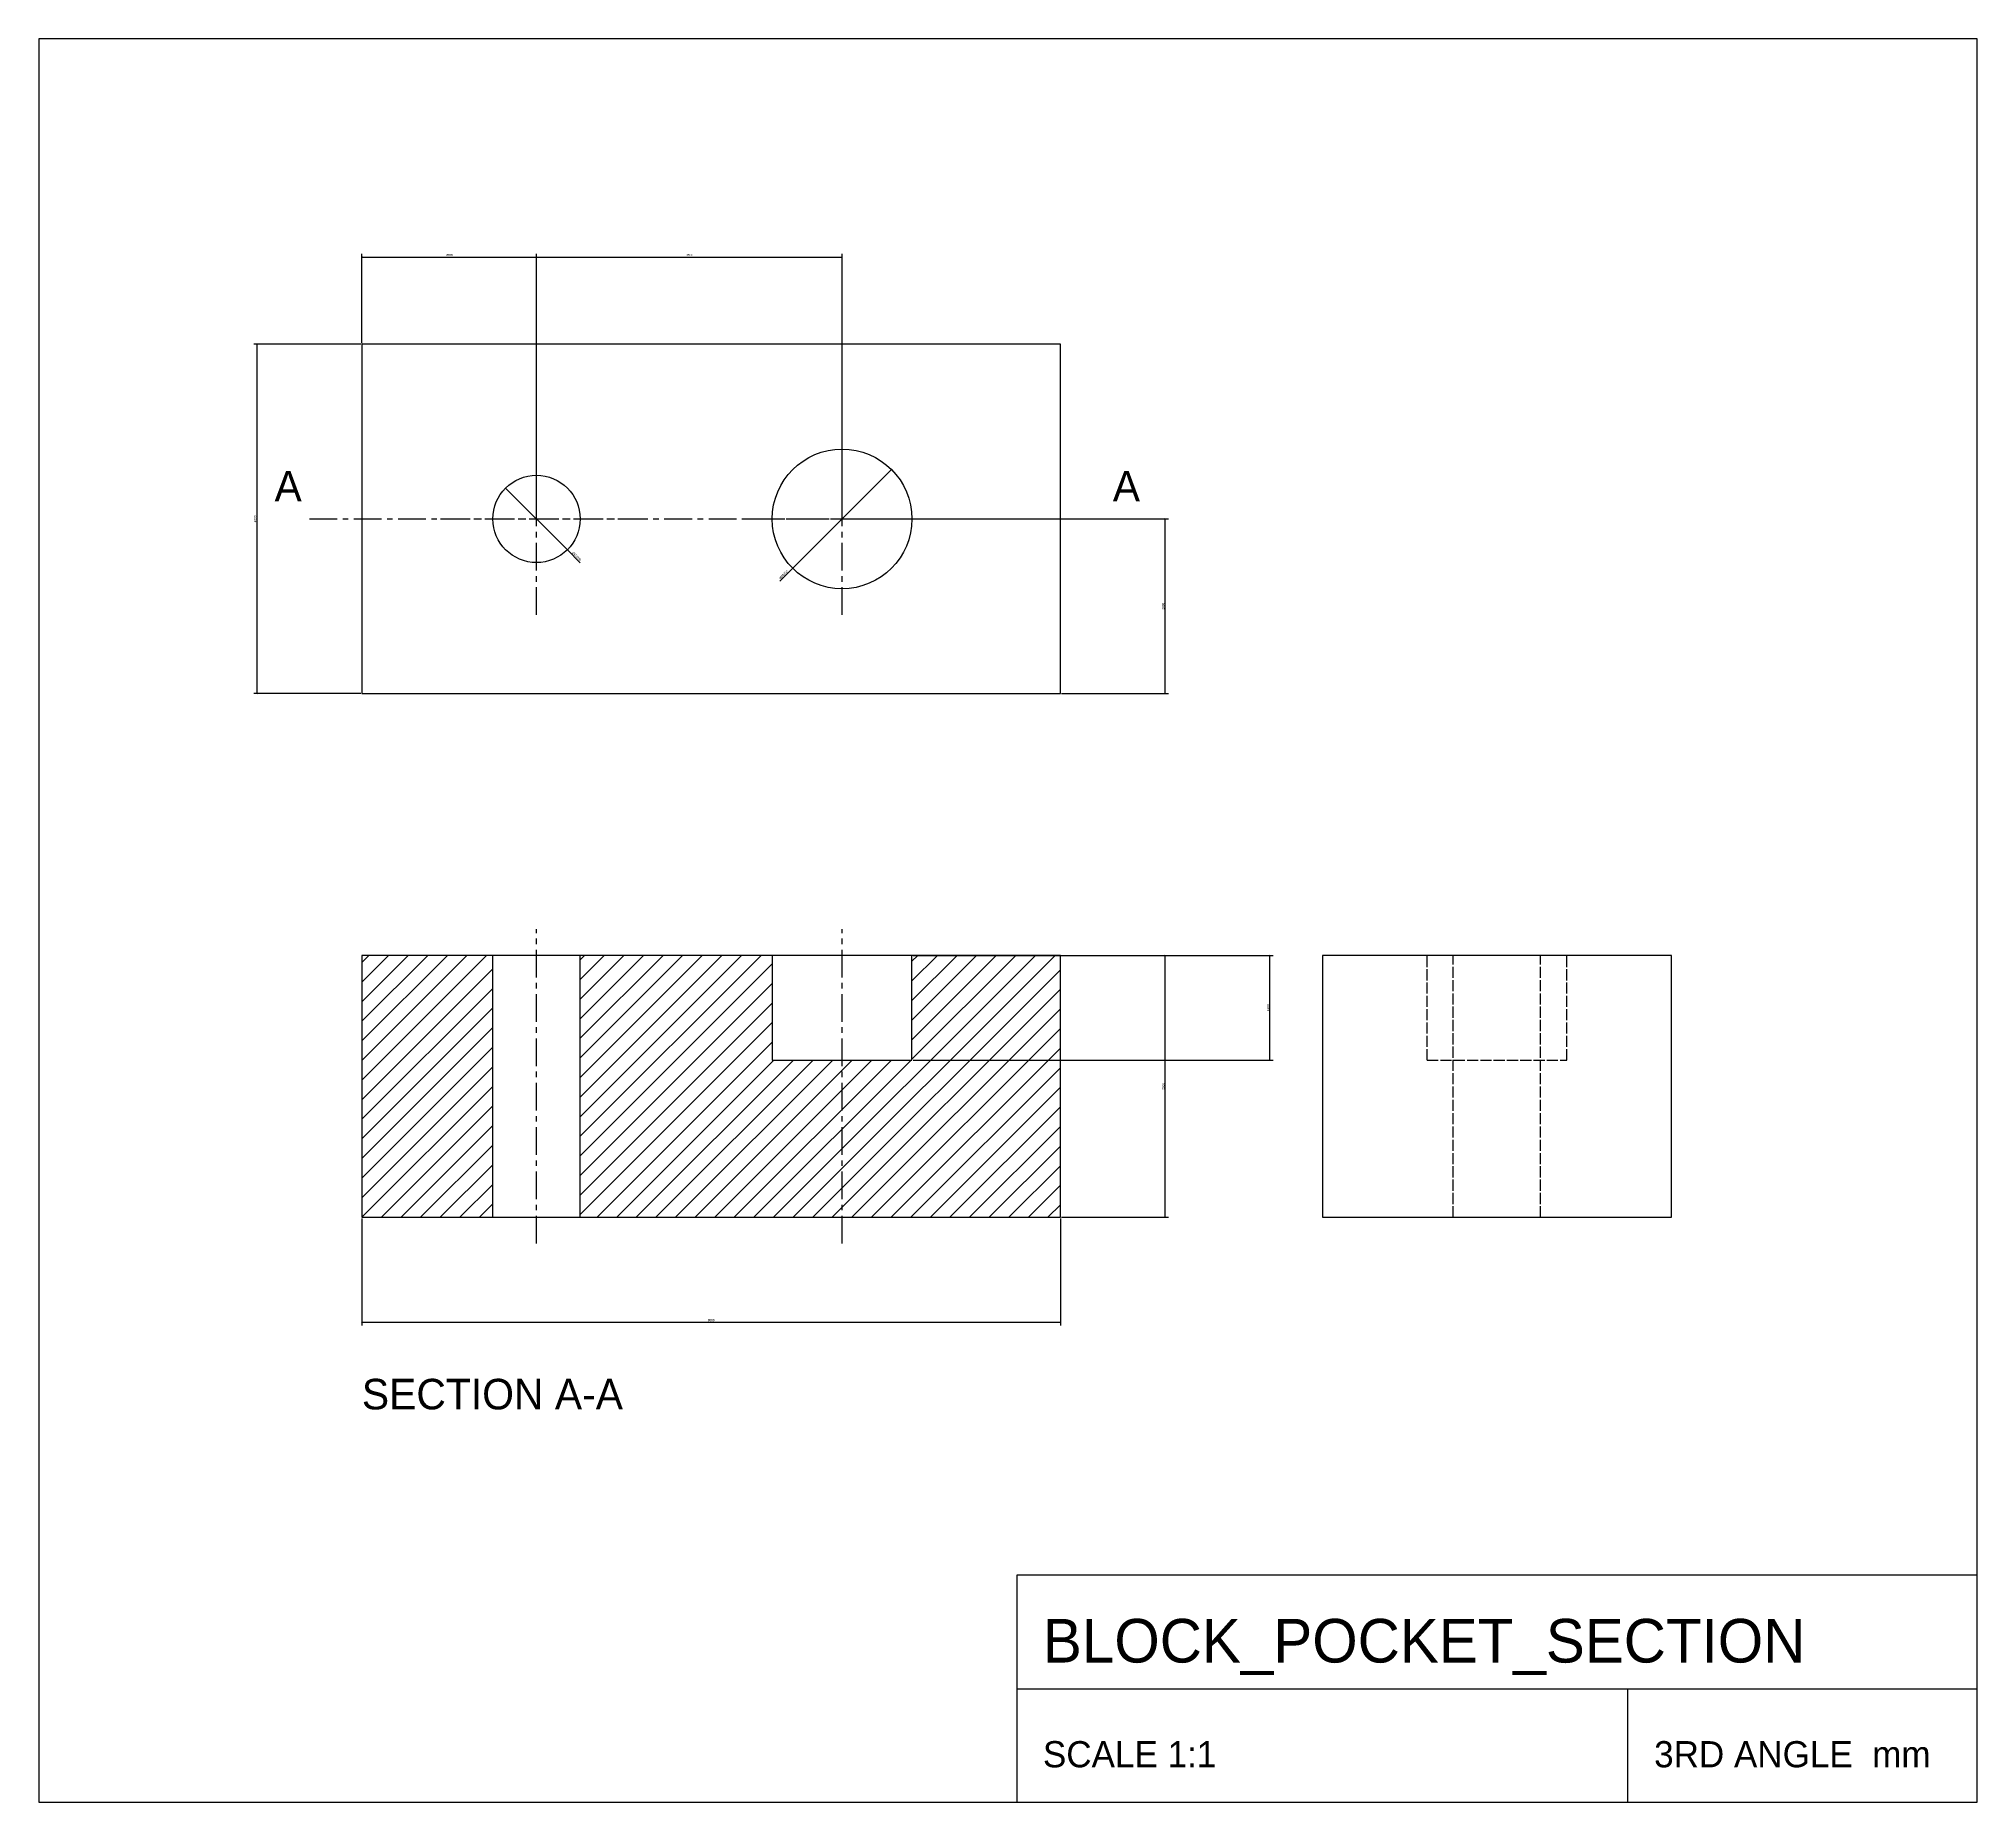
# Model space of a CAD drawing. Header units: millimetres. Extents: x -37 to 185, y -67 to 135.
import ezdxf

# ---------------------------------------------------------------- set-up
doc = ezdxf.new("R2010")
doc.units = ezdxf.units.MM
doc.linetypes.add('CENTER', pattern=[5.08, 3.175, -0.635, 0.635, -0.635])
doc.linetypes.add('DASHED', pattern=[1.524, 1.27, -0.254])
for name, color, linetype in [('CENTER', 1, 'CENTER'), ('DIM', 4, 'CONTINUOUS'), ('HATCH', 8, 'CONTINUOUS'), ('HIDDEN', 3, 'DASHED'), ('OUTLINE', 7, 'CONTINUOUS'), ('TEXT', 2, 'CONTINUOUS'), ('TITLE', 8, 'CONTINUOUS')]:
    doc.layers.add(name, color=color, linetype=linetype)
doc.styles.add('OpenSansCondensed-Light', font='OpenSansCondensed-Light.ttf')
doc.dimstyles.new('EZDXF', dxfattribs={"dimtxt": 0.25, "dimasz": 0.175, "dimexe": 0.375, "dimexo": 0.125, "dimgap": 0.1, "dimtad": 1, "dimlfac": 100, "dimzin": 12, "dimdsep": 46, "dimtxsty": 'OpenSansCondensed-Light', "dimblk": 'ARCHTICK', "dimcen": 2.5, "dimazin": 3, "dimtfac": 0.5, "dimtmove": 2, "dimatfit": 3})

# ---------------------------------------------------------------- blocks, each defined once
blk = doc.blocks.new('_ARCHTICK')
at = {"color": 0, "linetype": 'BYBLOCK', "const_width": 0.15}
blk.add_lwpolyline([(-0.5, -0.5), (0.5, 0.5)], dxfattribs=at)

msp = doc.modelspace()

# ---------------------------------------------------------------- hatches: boundary and pattern name
at = {"layer": 'HATCH'}
h = msp.add_hatch(dxfattribs=at)
h.set_pattern_fill('ANSI31', scale=0.5)
h.paths.add_polyline_path([(0, 0), (15, 0), (15, 30), (0, 30)])
h = msp.add_hatch(dxfattribs=at)
h.set_pattern_fill('ANSI31', scale=0.5)
h.paths.add_polyline_path([(25, 0), (80, 0), (80, 30), (63, 30), (63, 18), (47, 18), (47, 30), (25, 30)])

# ---------------------------------------------------------------- linework, layer by layer
at = {"layer": 'CENTER'}
for p, q in [((20, 69), (20, 91)), ((55, 69), (55, 91)), ((-6, 80), (86, 80)), ((9, 80), (31, 80)), ((44, 80), (66, 80)), ((20, -3), (20, 33)), ((55, -3), (55, 33))]:
    msp.add_line(p, q, dxfattribs=at)
at = {"layer": 'HIDDEN'}
for p, q in [((122, 18), (122, 30)), ((125, 0), (125, 30)), ((135, 0), (135, 30)), ((138, 18), (138, 30)), ((122, 18), (138, 18))]:
    msp.add_line(p, q, dxfattribs=at)
at = {"layer": 'OUTLINE'}
for p, q in [((80, 100), (0, 100)), ((0, 100), (0, 60)), ((80, 60), (80, 100)), ((0, 60), (80, 60)), ((80, 30), (0, 30)), ((0, 30), (0, 0)), ((15, 0), (15, 30)), ((25, 0), (25, 30)), ((47, 30), (47, 18)), ((63, 18), (63, 30)), ((80, 0), (80, 30)), ((150, 30), (110, 30)), ((110, 30), (110, 0)), ((150, 0), (150, 30)), ((47, 18), (63, 18)), ((0, 0), (80, 0)), ((110, 0), (150, 0))]:
    msp.add_line(p, q, dxfattribs=at)
for centre, radius in [((55, 80), 8), ((20, 80), 5)]:
    msp.add_circle(centre, radius, dxfattribs=at)
at = {"layer": 'TITLE'}
for p, q in [((185, 135), (-37, 135)), ((-37, 135), (-37, -67)), ((185, -67), (185, 135)), ((185, -41), (75, -41)), ((75, -41), (75, -67)), ((185, -67), (185, -41)), ((75, -54), (185, -54)), ((145, -67), (145, -54)), ((-37, -67), (185, -67)), ((75, -67), (185, -67))]:
    msp.add_line(p, q, dxfattribs=at)

# ---------------------------------------------------------------- texts
at = {"layer": 'TEXT'}
for s, p in [('A', (-10, 82)), ('A', (86, 82)), ('SECTION A-A', (0, -22))]:
    msp.add_text(s, height=3.5, dxfattribs=at).set_placement(p)
at = {"layer": 'TITLE'}
for s, height, p in [('BLOCK_POCKET_SECTION', 5, (78, -51)), ('SCALE 1:1', 3, (78, -63)), ('3RD ANGLE  mm', 3, (148, -63))]:
    msp.add_text(s, height=height, dxfattribs=at).set_placement(p)

# ---------------------------------------------------------------- dimensions: what is measured, and where the dimension line sits
at = {"layer": 'DIM'}
for base, p1, p2 in [((0, 110), (0, 100), (20, 80)), ((20, 110), (20, 80), (55, 80)), ((0, -12), (0, 0), (80, 0))]:
    msp.add_linear_dim(base=base, p1=p1, p2=p2, dimstyle='EZDXF', dxfattribs=at).render()
for base, p1, p2 in [((-12, 60), (0, 60), (0, 100)), ((92, 60), (80, 60), (55, 80)), ((104, 18), (63, 18), (63, 30)), ((92, 0), (80, 0), (80, 30))]:
    msp.add_linear_dim(base=base, p1=p1, p2=p2, angle=90, dimstyle='EZDXF', dxfattribs=at).render()
for p1, p2 in [((60.65685, 85.65685), (49.34315, 74.34315)), ((16.46447, 83.53553), (23.53553, 76.46447))]:
    msp.add_diameter_dim_2p(p1=p1, p2=p2, text='%%c<>', dimstyle='EZDXF', dxfattribs=at).render()

doc.saveas('drawing.dxf')
